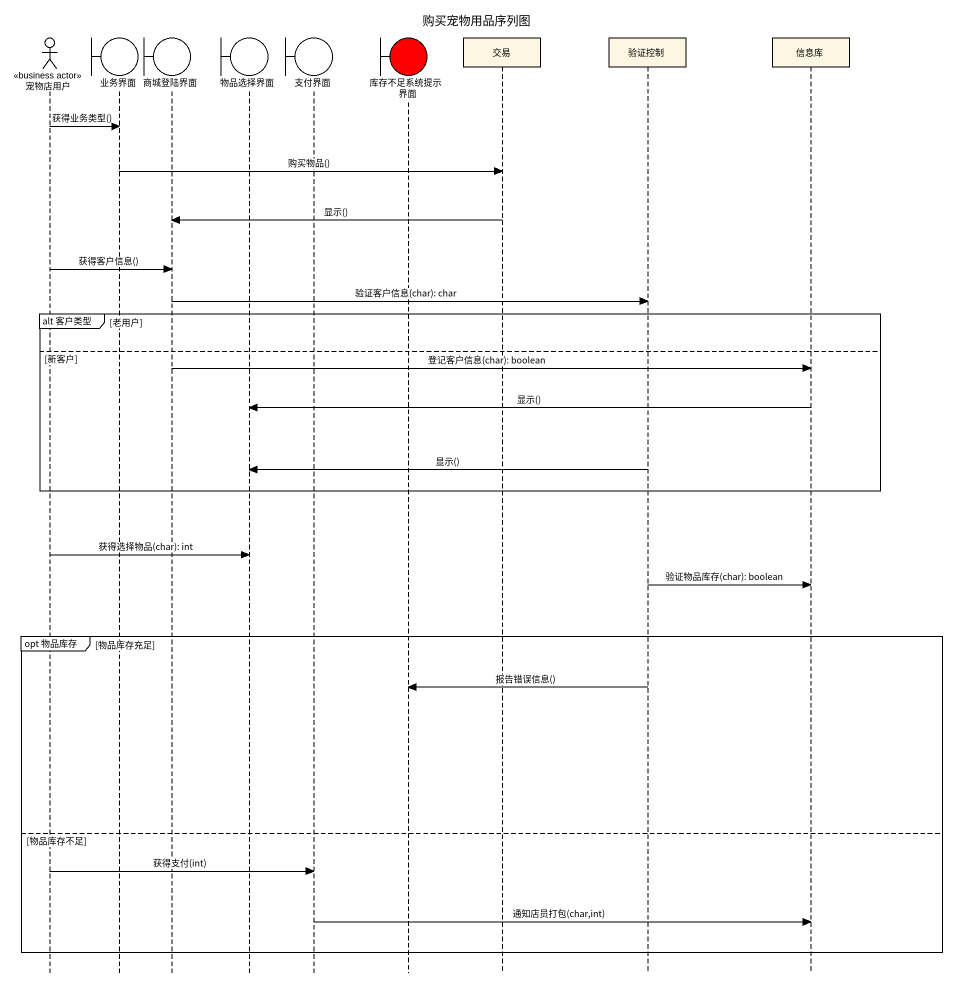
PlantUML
@startuml
title 购买宠物用品序列图
hide footbox
actor 宠物店用户 <<business actor>>
boundary 业务界面
boundary 商城登陆界面
boundary 物品选择界面
boundary 支付界面
boundary 库存不足系统提示界面 #FF0000
participant 交易
participant 验证控制
participant 信息库

宠物店用户 -> 业务界面 : 获得业务类型()
业务界面 -> 交易 : 购买物品()
交易 -> 商城登陆界面 : 显示()
宠物店用户 -> 商城登陆界面 : 获得客户信息()
商城登陆界面 -> 验证控制 : 验证客户信息(char): char
group alt 客户类型 [老用户]
else 新客户
  商城登陆界面 -> 信息库 : 登记客户信息(char): boolean
  信息库 -> 物品选择界面 : 显示()
  验证控制 -> 物品选择界面 : 显示()
end
宠物店用户 -> 物品选择界面 : 获得选择物品(char): int
验证控制 -> 信息库 : 验证物品库存(char): boolean
group opt 物品库存 [物品库存充足]
  验证控制 -> 库存不足系统提示界面 : 报告错误信息()
else 物品库存不足
  宠物店用户 -> 支付界面 : 获得支付(int)
  支付界面 -> 信息库 : 通知店员打包(char,int)
end
@enduml
